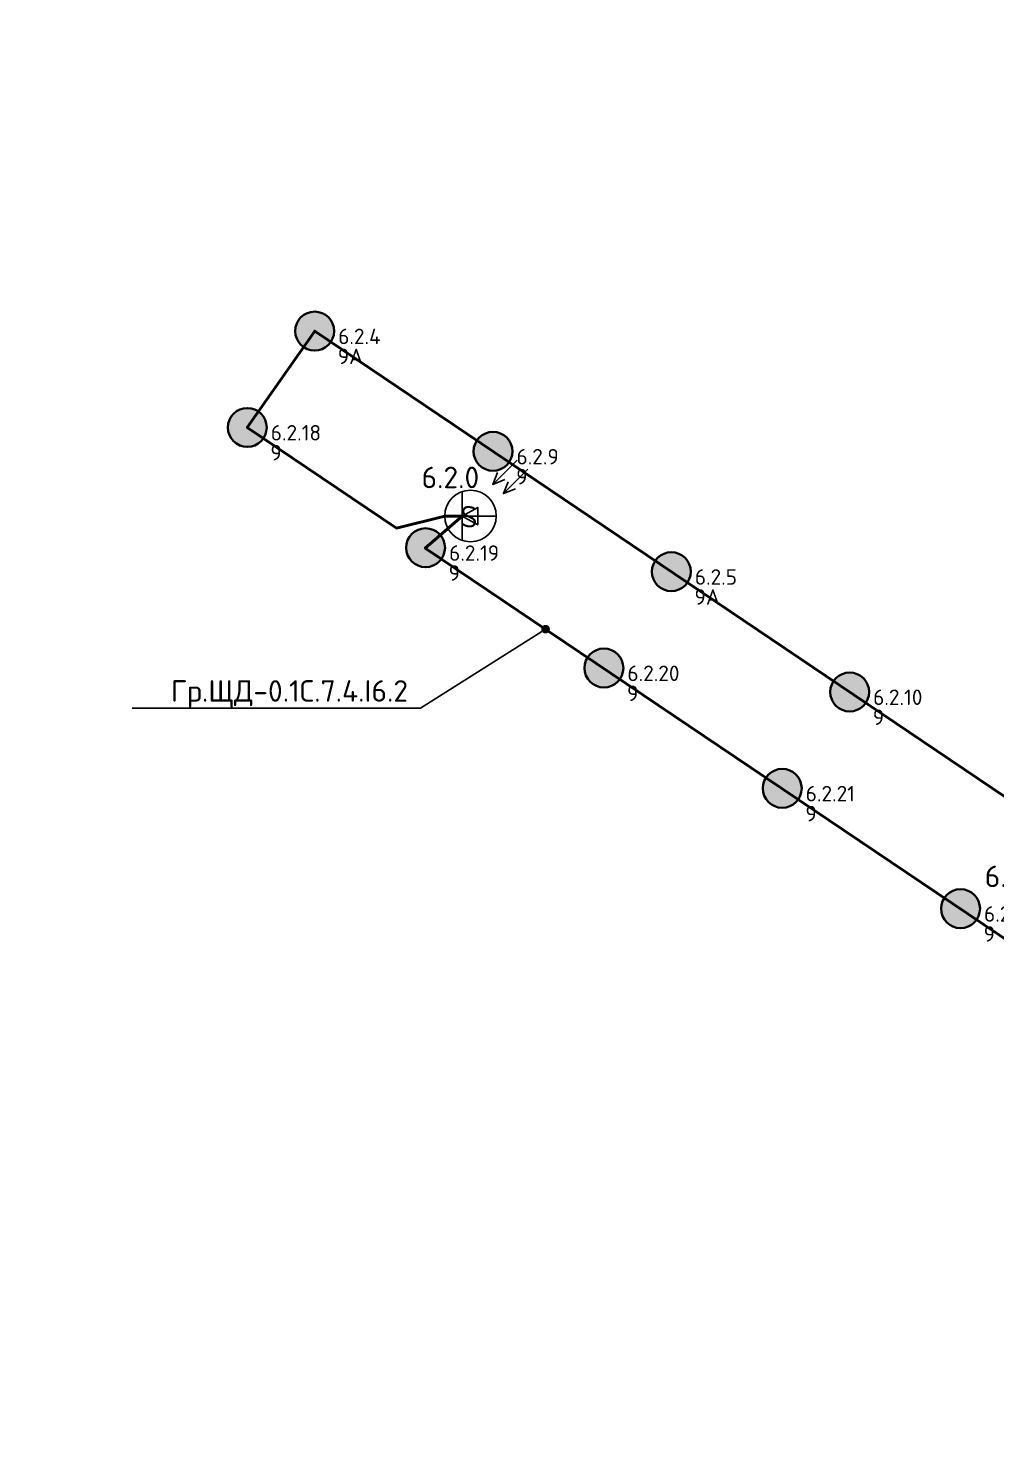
# Model space of a CAD drawing. Header units: millimetres. Extents: x -813692 to 807431, y 0 to 1813163.
# Drawn here: x 24980 to 36224, y 851818 to 868267 of the extents above; entities that cross this region are included whole.
import ezdxf
from ezdxf import colors
from ezdxf.entities.mleader import LeaderData, LeaderLine
from ezdxf.math import Vec2, Vec3

# ---------------------------------------------------------------- set-up
doc = ezdxf.new("R2010")
doc.units = ezdxf.units.MM
doc.layers.add('0_Авт.', color=10, linetype='Continuous', lineweight=5)
doc.layers.add('_Гр.ЩД-0.1С.7.4.I6.2', color=6, linetype='Continuous', lineweight=50)
doc.layers.add('DLX_FL0_LUM 1', color=7, linetype='Continuous', lineweight=40, true_color=0x2419e6)
doc.layers.add('DLX_FL0_LUM 15', color=7, linetype='Continuous', lineweight=40, true_color=0xfa3a05)
doc.styles.add('ISOCPEUR', font='isocpeur.ttf')
doc.styles.add('TableTextStyle', font='isocpeur.ttf')
doc.linetypes.add('Проводка в лотке', pattern='A,7.5,[130,ltypeshp.shx,S=0.5,R=0,X=0,Y=0],1,[130,ltypeshp.shx,S=1,R=90,X=0,Y=-0.5],1,[130,ltypeshp.shx,S=0.5,R=0,X=0,Y=0],7.5', length=17)

# ---------------------------------------------------------------- blocks, each defined once
blk = doc.blocks.new('A$C85fa3c5e')
at = {"layer": '0_Авт.', "color": 6, "lineweight": 25, "ltscale": 100}
for points in [[(5.42, 6.5), (2.59, 3.68), (3.15, 5.07)], [(5.42, 6.5), (2.59, 3.68), (3.98, 4.24)], [(6.66, 5.43), (3.83, 2.6), (4.39, 3.99)], [(6.66, 5.43), (3.83, 2.6), (5.22, 3.16)], [(-0.97, 2.84), (-0.98, -2.84)], [(-3, 0), (3, 0)], [(-0.98, 0), (0.85, 1), (0.85, -0.01)], [(-0.98, 0), (0.84, -1.02), (0.85, -0.01)]]:
    blk.add_lwpolyline(points, dxfattribs=at)
blk.add_circle((0, 0), 3, dxfattribs=at)
blk = doc.blocks.new('DIC29')
at = {"layer": '_Гр.ЩД-0.1С.7.4.I6.2', "color": 18, "true_color": 0x000000, "style": 'TableTextStyle'}
for s, p in [('9А', (-1972, 32935)), ('9', (-2755, 31815)), ('9', (101, 31537)), ('9', (-683, 30417)), ('9А', (2174, 30139)), ('9', (1390, 29019)), ('9', (4246, 28741)), ('9', (3463, 27621)), ('9', (5535, 26223))]:
    blk.add_text(s, height=180, dxfattribs=at).set_placement(p)
at = {"layer": '_Гр.ЩД-0.1С.7.4.I6.2', "lineweight": 0, "ltscale": 100, "style": 'TableTextStyle'}
for tag, p, height in [('9А', (-1967, 33167), 180), ('9', (-2751, 32047), 180), ('9', (105, 31769), 180), ('S', (-998, 31493, -3), 250), ('9', (-678, 30649), 180), ('9А', (2178, 30371), 180), ('9', (1394, 29251), 180), ('9', (4250, 28973), 180), ('9', (3467, 27853), 180), ('9', (6323, 27575), 180), ('S', (5547, 26856, -3), 250), ('9', (5539, 26455), 180), ('9А', (8395, 26177), 180), ('9', (7612, 25057), 180), ('9', (10468, 24779), 180), ('9', (9685, 23659), 180), ('9', (12541, 23381), 180), ('9', (11757, 22261), 180), ('9А', (14613, 21983), 180), ('S', (13099, 21526, -3), 250), ('9', (13830, 20863), 180), ('9', (16686, 20585), 180), ('9', (15902, 19465), 180), ('9', (18758, 19187), 180), ('9', (17975, 18067), 180), ('9А', (20831, 17789), 180), ('S', (18901, 17640, -3), 250), ('9', (20048, 16669), 180), ('15', (12356, 16516, 1003), 180), ('9', (22904, 16391), 180), ('9', (22120, 15271), 180), ('9', (24976, 14993), 180), ('15', (10127, 14117, 1003), 180), ('9', (24193, 13873), 180), ('15А', (7792, 11613, 1003), 180), ('15', (5102, 9302, 1003), 180), ('15', (1976, 7059, 1003), 180), ('48.1', (7384, 6603, -497), 180), ('15А', (-1299, 4816, 1003), 180), ('48.1', (4815, 4677, -497), 180), ('48.1', (9346, 4128, -497), 180), ('48.1', (2142, 2909, -497), 180), ('48.1А', (6635, 2096, -497), 180), ('48.1', (-628, 1267, -497), 180), ('48.1', (3816, 231, -497), 180), ('48.1', (-3485, -205, -497), 180), ('48.1', (-6544, -1852, -497), 180), ('48.1А', (762, -1838, -497), 180), ('48.1', (-2252, -3391, -497), 180), ('48.1А', (-5339, -4771, -497), 180)]:
    blk.add_attdef(tag, p, '', height=height, dxfattribs=at)
blk = doc.blocks.new('A$Cab2378fa')
at = {"lineweight": 25}
h = blk.add_hatch(color=256, dxfattribs=at)
h.paths.add_polyline_path([(162, -157, 0.442338), (148, 178), (0, 0)])
h.paths.add_polyline_path([(-142, -170), (0, 0), (-163, 158, 0.430096)])
at = {"lineweight": 25, "true_color": 0xfff5f5}
h = blk.add_hatch(color=7, dxfattribs=at)
h.dxf.hatch_style = 1
h.paths.add_polyline_path([(0, 0), (-142, -170, 0.174923), (3, -222, 0.197808), (162, -157)])
h.paths.add_polyline_path([(-163, 158), (0, 0), (148, 178, 0.175398), (3, 230, 0.209014)])
blk.add_circle((3, 4), 226)
blk = doc.blocks.new('_Dot')
at = {"color": 0, "linetype": 'ByBlock', "lineweight": -2}
blk.add_line((-0.5, 0), (-1, 0), dxfattribs=at)
at = {"color": 0, "linetype": 'ByBlock', "const_width": 0.5}
blk.add_lwpolyline([(-0.25, 0, 1), (0.25, 0, 1)], format="xyb", close=True, dxfattribs=at)

msp = doc.modelspace()

# ---------------------------------------------------------------- linework, layer by layer
at = {"layer": '_Гр.ЩД-0.1С.7.4.I6.2', "ltscale": 100}
msp.add_lwpolyline([(49034.5, 850768.2), (28308.6, 864747.9), (27525.1, 863628.1), (29260, 862457.8), (29819.6, 862598.7), (30021.9, 862598.4), (29594.7, 862226.2), (36445.6, 857607.7), (36685.7, 857953.6), (36557.2, 857532.4), (43136.7, 853096.8), (43332, 853354), (43241.3, 853026.3), (46178.4, 851046.3)], dxfattribs=at)

# ---------------------------------------------------------------- block references
at = {"layer": '0_Авт.', "color": 3, "linetype": 'Проводка в лотке', "ltscale": 100, "xscale": 100, "yscale": 100, "zscale": 100}
msp.add_blockref('A$C85fa3c5e', (30119.6, 862598.6), dxfattribs=at)
at = {"layer": '_Гр.ЩД-0.1С.7.4.I6.2', "color": 3, "lineweight": 0}
ref = msp.add_blockref('DIC29', (30549, 831429.3), dxfattribs=at)
ref.add_attrib('9', '6.2.9', (30654.1, 863198.4), dxfattribs={"lineweight": 0, "ltscale": 100, "height": 180, "style": 'TableTextStyle'})
ref.add_attrib('9', '6.2.10', (34799.3, 860402.4), dxfattribs={"lineweight": 0, "ltscale": 100, "height": 180, "style": 'TableTextStyle'})
ref.add_attrib('9', '6.2.18', (27798, 863476.5), dxfattribs={"lineweight": 0, "ltscale": 100, "height": 180, "style": 'TableTextStyle'})
ref.add_attrib('9', '6.2.19', (29870.6, 862078.5), dxfattribs={"lineweight": 0, "ltscale": 100, "height": 180, "style": 'TableTextStyle'})
ref.add_attrib('9', '6.2.20', (31943.2, 860680.5), dxfattribs={"lineweight": 0, "ltscale": 100, "height": 180, "style": 'TableTextStyle'})
ref.add_attrib('9', '6.2.21', (34015.8, 859282.5), dxfattribs={"lineweight": 0, "ltscale": 100, "height": 180, "style": 'TableTextStyle'})
ref.add_attrib('9', '6.2.22', (36088.4, 857884.6), dxfattribs={"lineweight": 0, "ltscale": 100, "height": 180, "style": 'TableTextStyle'})
ref.add_attrib('9А', '6.2.4', (28581.5, 864596.4), dxfattribs={"lineweight": 0, "ltscale": 100, "height": 180, "style": 'TableTextStyle'})
ref.add_attrib('9А', '6.2.5', (32726.7, 861800.4), dxfattribs={"lineweight": 0, "ltscale": 100, "height": 180, "style": 'TableTextStyle'})
ref.add_attrib('S', '6.2.0', (29550.6, 862922.2, -3), dxfattribs={"lineweight": 0, "ltscale": 100, "height": 250, "style": 'TableTextStyle'})
ref.add_attrib('S', '6.2.1', (36096.3, 858285.7, -3), dxfattribs={"lineweight": 0, "ltscale": 100, "height": 250, "style": 'TableTextStyle'})
at = {"layer": 'DLX_FL0_LUM 1', "ltscale": 100}
for p in [(27522.1, 863624.1), (30378.2, 863346.1), (29594.7, 862226.2), (31667.3, 860828.2), (34523.4, 860550.1), (33739.9, 859430.2), (35812.5, 858032.2)]:
    msp.add_blockref('A$Cab2378fa', p, dxfattribs=at)
at = {"layer": 'DLX_FL0_LUM 15', "ltscale": 100}
for p in [(28305.6, 864744), (32450.8, 861948.1)]:
    msp.add_blockref('A$Cab2378fa', p, dxfattribs=at)

# ---------------------------------------------------------------- texts
at = {"layer": 'Defpoints', "color": 241, "true_color": 0xfe8497, "style": 'TableTextStyle'}
msp.add_text('S', height=250, dxfattribs=at).set_placement((30003.9, 862465.4))

# ---------------------------------------------------------------- leaders
at = {"layer": '_Гр.ЩД-0.1С.7.4.I6.2'}
ml = msp.add_multileader_mtext('Standard', dxfattribs=at)
ml.set_content('Гр.ЩД-0.1С.7.4.I6.2', color=256, style='ISOCPEUR')
ml.set_leader_properties()
ml.set_arrow_properties(name='DOT')
ml.build(insert=Vec2(0, 0))
ml.multileader.update_dxf_attribs({"has_dogleg": 0, "text_left_attachment_type": 6, "text_right_attachment_type": 6, "arrow_head_size": 100})
ctx = ml.context
ctx.base_point, ctx.char_height, ctx.arrow_head_size, ctx.landing_gap_size, ctx.plane_origin = Vec3(26437.2, 860366.1), 250, 100, 200, Vec3(113517.2, 988776.8)
ctx.left_attachment, ctx.right_attachment = 6, 6
notes = []
notes.append((ctx, [(1, (1, 1, 0), (29545.2, 860366.1), (-1, 0), 8, [(1, [(30992.2, 861284)], 0, [])])]))
ctx.mtext.insert, ctx.mtext.flow_direction = Vec3(26637.2, 860691.1), 5
for ctx, leaders in notes:
    for number, flags, end, landing, length, lines in leaders:
        leader = LeaderData()
        leader.index, (leader.has_last_leader_line, leader.has_dogleg_vector, leader.attachment_direction) = number, flags
        leader.last_leader_point, leader.dogleg_vector, leader.dogleg_length = Vec3(end), Vec3(landing), length
        for number, points, colour, breaks in lines:
            line = LeaderLine()
            line.index, line.vertices, line.color, line.breaks = number, Vec3.list(points), colors.encode_raw_color(colour), breaks
            leader.lines.append(line)
        ctx.leaders.append(leader)

doc.saveas('drawing.dxf')
